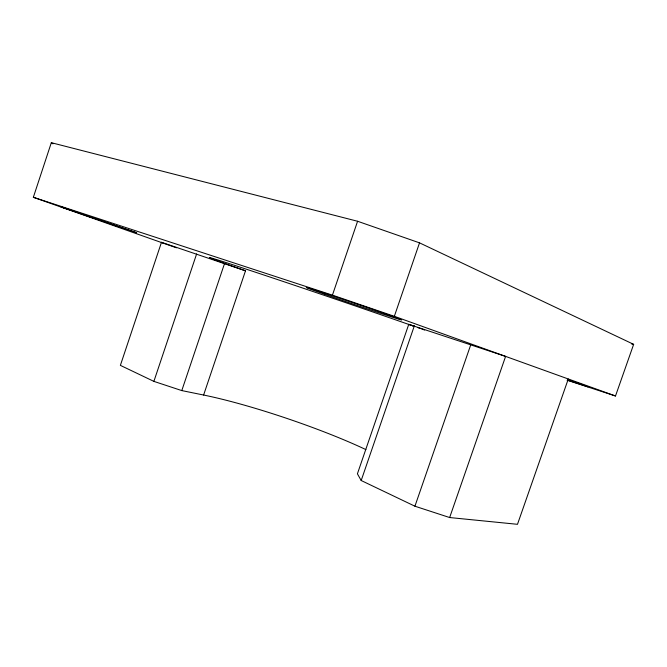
<?xml version="1.0" encoding="UTF-8"?>
<svg xmlns="http://www.w3.org/2000/svg" width="667" height="667" viewBox="0 0 667 667"><rect width="100%" height="100%" fill="white"/><g stroke="black" fill="none" stroke-linecap="round" stroke-linejoin="round"><path stroke-width="1" d="M162.865 243.03L33.35 197.29L51.317 142.688L357.579 221.261L419.526 242.855L633.65 344.347L615.499 395.99L567.083 380.198M203.61 395.031L245.506 270.81L161.481 242.304L120.377 365.366L153.885 381.382L181.791 390.587L203.61 395.031A126.071 16.442 18.8 0 1 365.875 449.591M153.885 381.382L196.623 253.919M181.791 390.587L224.562 263.448M33.35 197.29L332.424 295.147L357.579 221.261M615.499 395.99L394.339 316.308L419.526 242.855M449.65 517.542L505.603 356.395L408.746 324.362L357.412 473.82L361.189 480.515L414.924 506.211L449.65 517.542L517.484 524.312L568.292 378.981M361.189 480.515L414.34 325.855M414.924 506.211L470.844 344.522M631.682 344.03L633.65 344.347M567.7 380.19L588.152 386.802L568.351 379.748M332.424 295.147L394.339 316.308M163.84 243.372L176.488 247.799M408.746 324.362L414.365 326.363M161.481 242.304L163.056 243.013M51.317 142.688L52.951 143.847M245.506 270.81A126.663 1.251 18.8 0 1 244.614 268.626A126.663 1.251 18.8 0 1 414.515 326.455M418.076 327.714A126.663 1.251 18.8 0 1 420.635 328.614M421.669 328.981A126.663 1.251 18.8 0 1 424.671 330.04M136.643 232.8L61.081 206.903L136.643 232.8M324.579 294.214A50.075 0.642 18.8 0 0 401.276 319.868A50.075 0.642 18.8 0 0 337.527 297.449A50.075 0.642 18.8 0 0 324.579 294.214"/></g></svg>
